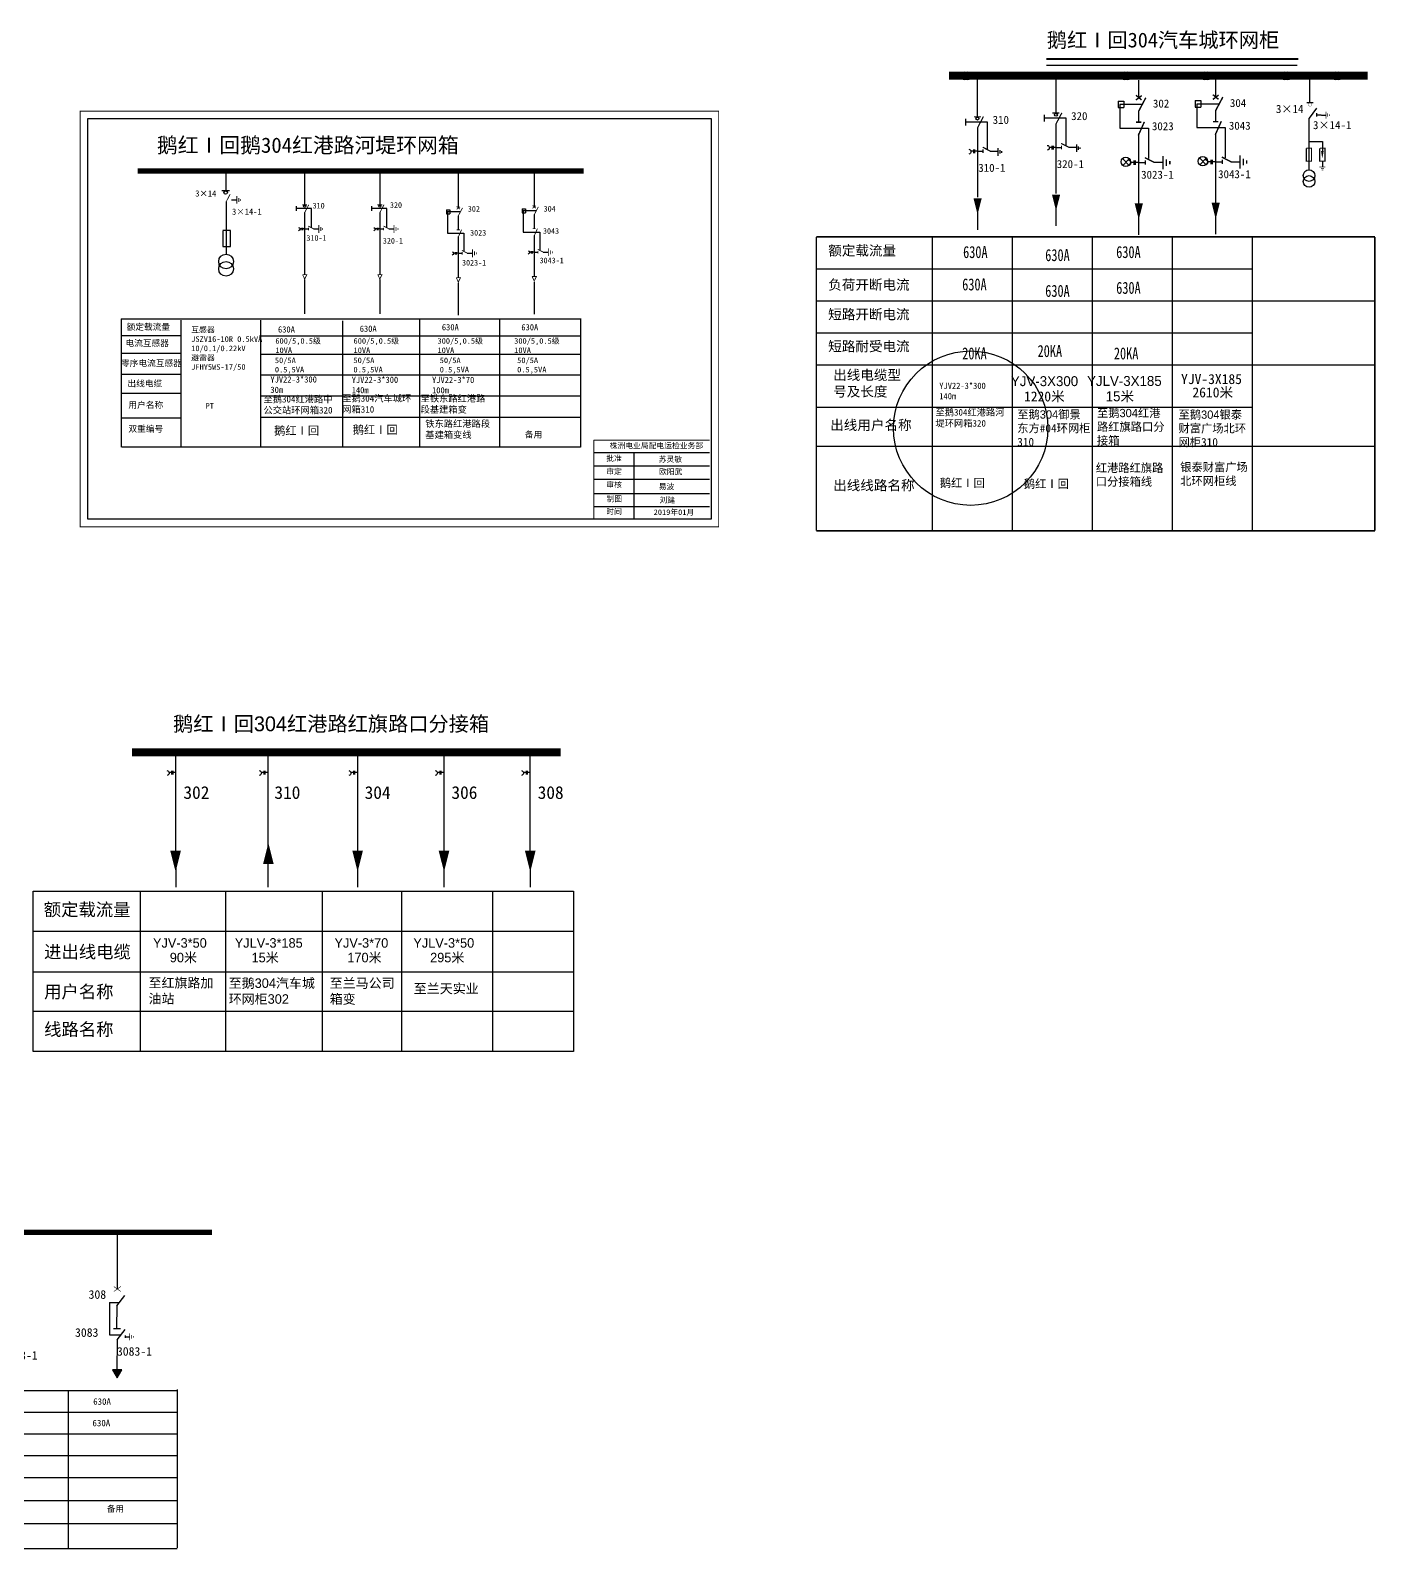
# Model space of a CAD drawing. Extents: x 498 to 1045, y -170 to 129.
# Drawn here: x 780.6 to 1045.1, y -169.5 to 128.9 of the extents above; entities that cross this region are included whole.
import ezdxf

# ---------------------------------------------------------------- set-up
doc = ezdxf.new("R2010")
doc.units = 0
doc.header["$LTSCALE"] = 0.774411
doc.linetypes.add('ACAD_ISO02W100', pattern=[15, 12, -3])
doc.linetypes.add('CENTER', pattern=[50.8, 31.75, -6.35, 6.35, -6.35])
doc.layers.get('0').update_dxf_attribs({"linetype": 'CONTINUOUS'})
doc.layers.add('1', color=7, linetype='CONTINUOUS')
doc.layers.add('2', color=7, linetype='CONTINUOUS')
doc.styles.add('hztxt_txtstyle_0.00_0_0', font='simkai.ttf')
doc.styles.add('hztxt_txtstyle_2.70_0_0', font='simkai.ttf', dxfattribs={"height": 2.7})
doc.styles.get("Standard").update_dxf_attribs({"font": '', "height": 2.5})
doc.styles.add('STYLE1', font='txt.shx', dxfattribs={"height": 2.6})
doc.styles.add('字体', font='', dxfattribs={"height": 2.5})
doc.styles.get('Standard').set_extended_font_data('SimSun')
doc.styles.get('字体').set_extended_font_data('楷体_GB2312')

# ---------------------------------------------------------------- blocks, each defined once
blk = doc.blocks.new('JD')
for points in [[(-2, 0.2), (-2, -0.2), (2, 0.2), (2, -0.2)], [(1, -1.2), (1, -0.8), (-1, -1.2), (-1, -0.8)], [(-0.5, -1.8), (-0.5, -2.2), (0.5, -1.8), (0.5, -2.2)]]:
    blk.add_trace(points)

msp = doc.modelspace()

# ---------------------------------------------------------------- hatches: boundary and pattern name
msp.add_hatch(color=7).paths.add_polyline_path([(797.72, -135.95), (798.65, -134.34), (796.79, -134.34)])

# ---------------------------------------------------------------- linework, layer by layer
for p, q in [((982.18, 119.92), (982.18, 112.65)), ((966.76, 119.18), (966.76, 111.9)), ((998.47, 119.09), (998.47, 115.61)), ((1013.6, 119.19), (1013.6, 115.72)), ((994.45, 114.95), (994.45, 113.7)), ((994.45, 114.95), (995.58, 114.95)), ((994.45, 113.7), (995.58, 113.7)), ((999.04, 114.3), (994.81, 114.3)), ((994.81, 114.3), (994.81, 109.66)), ((995.58, 114.95), (995.58, 113.7)), ((1009.57, 115.06), (1009.57, 113.8)), ((1009.57, 115.06), (1010.71, 115.06)), ((1009.57, 113.8), (1010.71, 113.8)), ((1014.17, 114.4), (1009.93, 114.4)), ((1009.93, 114.4), (1009.93, 109.76)), ((1010.71, 115.06), (1010.71, 113.8)), ((982.22, 110.5), (982.22, 96.81)), ((998.47, 113.03), (998.47, 110.92)), ((1013.6, 113.14), (1013.6, 111.02)), ((966.8, 109.75), (966.8, 96.06)), ((994.81, 109.66), (1000.39, 109.66)), ((998.47, 108.58), (998.47, 94.77)), ((1000.39, 109.66), (1000.39, 103.72)), ((1009.93, 109.76), (1015.52, 109.76)), ((1013.6, 108.68), (1013.6, 94.87)), ((1015.52, 109.76), (1015.52, 103.82)), ((966.8, 105.11), (967.89, 105.11)), ((969.31, 105.14), (970.79, 105.14)), ((982.22, 105.86), (983.31, 105.86)), ((984.73, 105.89), (986.22, 105.89)), ((998.47, 102.91), (999.78, 102.91)), ((1001.49, 102.94), (1003.26, 102.94)), ((1013.6, 103.01), (1014.91, 103.01)), ((1016.61, 103.05), (1018.39, 103.05)), ((982.22, 96.01), (982.22, 90.44)), ((966.8, 95.27), (966.8, 89.69)), ((998.48, 92.91), (998.48, 88.71)), ((1013.61, 93.02), (1013.61, 88.82)), ((957.9, 88.29), (957.9, 30.54)), ((957.9, 88.29), (957.9, 30.54)), ((973.62, 88.29), (973.62, 30.54)), ((989.35, 88.29), (989.35, 30.54)), ((1005.07, 88.29), (1005.07, 69.41)), ((1020.8, 88.29), (1020.8, 30.54)), ((1005.07, 69.41), (1005.07, 30.54)), ((796.21, -121.1), (798.16, -121.1)), ((796.23, -121.11), (796.23, -127.48)), ((797.66, -121.79), (797.6, -126.2)), ((796.23, -127.48), (798.44, -127.47)), ((797, -126.25), (798.35, -126.25)), ((799.24, -127.84), (800.18, -127.84)), ((788.05, -138.4), (788.05, -169.5)), ((809.48, -138.25), (809.48, -169.34))]:
    msp.add_line(p, q)
at = {"color": 0}
for p, q in [((1032.12, 114.82), (1032.12, 119.16)), ((1031.54, 114.68), (1032.81, 114.68)), ((1031.96, 111.61), (1031.96, 101.4)), ((1033.47, 112.59), (1033.47, 111.93)), ((1033.49, 112.25), (1034.33, 112.25)), ((1034.41, 112.23), (1035.3, 112.23)), ((1031.95, 107.03), (1034.59, 107.03)), ((1034.59, 107.03), (1034.59, 105.1)), ((1034.59, 103.08), (1034.59, 102.09)), ((819.08, 101.03), (819.08, 97.41)), ((834.55, 101.32), (834.55, 94.59)), ((849.34, 101.32), (849.34, 94.59)), ((864.75, 101.01), (864.75, 93.95)), ((879.67, 101.22), (879.67, 94.16)), ((820.18, 95.58), (821.22, 95.58)), ((819.1, 95.17), (819.1, 84.91)), ((834.55, 93.09), (834.55, 80.88)), ((849.34, 93.09), (849.34, 80.88)), ((862.41, 93.57), (863.07, 93.57)), ((862.41, 93.57), (862.41, 92.84)), ((862.41, 92.84), (863.07, 92.84)), ((863.07, 93.57), (863.07, 92.84)), ((877.32, 93.78), (877.98, 93.78)), ((877.32, 93.78), (877.32, 93.04)), ((877.32, 93.04), (877.98, 93.04)), ((877.98, 93.78), (877.98, 93.04)), ((879.67, 92.66), (879.67, 89.94)), ((834.55, 89.85), (835.31, 89.85)), ((836.3, 89.87), (837.34, 89.87)), ((849.34, 89.85), (850.1, 89.85)), ((851.09, 89.87), (852.13, 89.87)), ((864.75, 92.45), (864.75, 89.73)), ((864.75, 88.37), (864.75, 80.33)), ((879.67, 88.58), (879.67, 80.54)), ((864.75, 85.07), (865.51, 85.07)), ((866.51, 85.09), (867.54, 85.09)), ((879.67, 85.27), (880.43, 85.27)), ((881.42, 85.3), (882.45, 85.3)), ((810.35, 68.82), (798.57, 68.82)), ((810.3, 65.36), (798.53, 65.36)), ((810.3, 61.27), (798.53, 61.27)), ((810.26, 57.54), (798.49, 57.54)), ((810.3, 52.69), (798.53, 52.69)), ((797.72, -128.47), (797.66, -134.62))]:
    msp.add_line(p, q, dxfattribs=at)
at = {"linetype": 'Continuous'}
for p, q in [((970.83, 105.72), (970.83, 104.23)), ((971.18, 105.33), (971.18, 104.64)), ((971.53, 105.14), (971.53, 104.82)), ((986.26, 106.47), (986.26, 104.97)), ((986.6, 106.08), (986.6, 105.39)), ((986.95, 105.88), (986.95, 105.56)), ((996.55, 103.55), (995.46, 102.39)), ((995.46, 103.55), (996.55, 102.39)), ((1011.67, 103.66), (1010.59, 102.49)), ((1010.59, 103.66), (1011.67, 102.49)), ((935.13, 82), (1020.66, 82)), ((935.13, 75.71), (1044.91, 75.71)), ((935.13, 69.42), (1020.77, 69.42)), ((935.13, 63.13), (1044.91, 63.13)), ((935.13, 54.84), (1020.66, 54.84)), ((935.13, 47.17), (1044.91, 47.17)), ((802.21, -40.33), (802.21, -71.86)), ((819.03, -40.33), (819.03, -71.86)), ((837.99, -40.33), (837.99, -71.86)), ((853.58, -40.33), (853.58, -71.86)), ((871.5, -40.38), (871.5, -71.69)), ((781.18, -48.17), (887.4, -48.17)), ((781.18, -56.17), (887.4, -56.17)), ((781.18, -63.86), (887.4, -63.86)), ((654.45, -138.4), (809.48, -138.4)), ((752.09, -142.67), (809.48, -142.67)), ((681.23, -146.93), (809.48, -146.93)), ((654.39, -151.19), (809.48, -151.19)), ((654.39, -155.51), (809.48, -155.51)), ((654.39, -160.05), (809.48, -160.05)), ((654.45, -164.58), (809.48, -164.58)), ((654.45, -169.5), (809.48, -169.5))]:
    msp.add_line(p, q, dxfattribs=at)
at = {"color": 0, "linetype": 'ACAD_ISO02W100'}
for p, q in [((865.08, 93.19), (862.62, 93.19)), ((862.62, 93.19), (862.62, 89)), ((879.99, 93.39), (877.53, 93.39)), ((877.53, 93.39), (877.53, 89.2)), ((862.62, 89), (865.87, 89)), ((865.87, 89), (865.87, 85.54)), ((877.53, 89.2), (880.78, 89.2)), ((880.78, 89.2), (880.78, 85.75))]:
    msp.add_line(p, q, dxfattribs=at)
at = {"color": 0, "linetype": 'CENTER'}
for p, q in [((834.56, 79.9), (834.56, 73.15)), ((849.34, 79.9), (849.34, 73.15)), ((864.76, 79.25), (864.76, 72.91)), ((879.67, 79.46), (879.67, 73.12))]:
    msp.add_line(p, q, dxfattribs=at)
at = {"color": 0, "linetype": 'Continuous'}
for p, q in [((798.5, 72.21), (888.94, 72.21)), ((798.55, 46.97), (798.55, 72.21)), ((810.24, 71.94), (810.24, 46.98)), ((825.87, 71.94), (825.87, 46.98)), ((841.98, 71.77), (841.98, 46.99)), ((857.1, 72.16), (857.1, 46.98)), ((872.83, 72.16), (872.83, 46.98)), ((888.77, 72.14), (888.77, 46.96)), ((825.68, 68.84), (888.77, 68.84)), ((825.87, 65.21), (888.77, 65.21)), ((825.87, 61.16), (888.77, 61.16)), ((825.87, 57.06), (888.77, 57.06)), ((825.87, 52.89), (888.77, 52.89)), ((888.77, 46.97), (798.63, 46.97)), ((891.39, 45.89), (914.14, 45.89)), ((899.29, 45.89), (899.29, 32.95)), ((891.39, 43.29), (914.14, 43.29)), ((891.39, 40.7), (914.14, 40.7)), ((891.39, 37.87), (914.14, 37.87)), ((891.39, 35.28), (914.14, 35.28))]:
    msp.add_line(p, q, dxfattribs=at)
at = {"color": 7}
msp.add_line((797.75, -118.38), (797.75, -107.71), dxfattribs=at)
for points, const_width in [([(980.34, 123.27), (1029.86, 123.27)], 0.393), ([(961.18, 119.95), (1043.48, 119.95)], 1.57), ([(1013.07, 116.24), (1014.18, 115.31)], 0.283), ([(997.94, 115.19), (999.09, 116.05)], 0.283), ([(997.95, 116.13), (999.05, 115.21)], 0.283), ([(998.47, 112.96), (999.89, 115.64)], 0.283), ([(1013.06, 115.29), (1014.21, 116.16)], 0.283), ([(1013.6, 113.07), (1015.02, 115.75)], 0.283), ([(966.11, 111.87), (967.5, 111.87)], 0.236), ([(966.8, 109.69), (967.98, 111.93)], 0.236), ([(981.53, 112.62), (982.92, 112.62)], 0.236), ([(982.22, 110.44), (983.4, 112.68)], 0.236), ([(997.97, 110.84), (999.01, 110.84)], 0.283), ([(998.42, 108.23), (999.61, 110.9)], 0.283), ([(1013.09, 110.95), (1014.14, 110.95)], 0.283), ([(1013.54, 108.34), (1014.73, 111.01)], 0.283), ([(967.83, 105.9), (969.4, 105.11)], 0.236), ([(967.89, 105.47), (967.89, 104.75)], 0.236), ([(983.25, 106.64), (984.82, 105.86)], 0.236), ([(983.31, 106.22), (983.31, 105.5)], 0.236), ([(999.71, 103.85), (1001.59, 102.91)], 0.283), ([(999.78, 103.34), (999.78, 102.47)], 0.283), ([(1014.83, 103.96), (1016.72, 103.01)], 0.283), ([(1014.91, 103.45), (1014.91, 102.58)], 0.283), ([(666.2, -107.34), (816.35, -107.34)], 1.05), ([(797.05, -118), (798.4, -118.94)], 0.114), ([(797.08, -118.94), (798.43, -117.98)], 0.114), ([(797, -126.25), (798.35, -126.25)], 0.114)]:
    msp.add_lwpolyline(points, dxfattribs=dict(const_width=const_width))
for points in [[(980.34, 122.06), (1029.62, 122.06)], [(964.48, 111.51), (964.48, 110.2)], [(979.9, 112.26), (979.9, 110.95)], [(966.01, 105.12), (965.51, 105.12)], [(966.01, 105.46), (966.01, 104.74)], [(966.23, 105.46), (966.23, 104.74)], [(966.8, 105.12), (966.23, 105.12)], [(981.43, 105.87), (980.93, 105.87)], [(981.43, 106.2), (981.43, 105.48)], [(981.65, 106.2), (981.65, 105.48)], [(982.22, 105.87), (981.65, 105.87)], [(997.52, 102.92), (996.93, 102.92)], [(997.52, 103.32), (997.52, 102.46)], [(997.79, 103.32), (997.79, 102.46)], [(998.47, 102.92), (997.79, 102.92)], [(1012.65, 103.03), (1012.05, 103.03)], [(1012.65, 103.42), (1012.65, 102.56)], [(1012.91, 103.42), (1012.91, 102.56)], [(1013.6, 103.03), (1012.91, 103.03)], [(799.25, -127.63), (799.25, -128.08)]]:
    msp.add_lwpolyline(points)
at = {"color": 0}
for points, const_width in [([(1031.54, 114.68), (1032.81, 114.68)], 0.108), ([(1031.44, 105.71), (1031.44, 103.15), (1032.47, 103.15), (1032.47, 105.71), (1031.47, 105.71)], 0.217), ([(1034.07, 105.71), (1034.07, 103.15), (1035.1, 103.15), (1035.1, 105.71), (1034.1, 105.71)], 0.217), ([(801.71, 101.23), (889.39, 101.23)], 1.1), ([(818.26, 97.36), (819.8, 97.36)], 0.261), ([(819.1, 95.13), (819.92, 96.69)], 0.165), ([(834.07, 94.57), (835.04, 94.57)], 0.165), ([(834.55, 93.05), (835.37, 94.61)], 0.165), ([(848.85, 94.57), (849.82, 94.57)], 0.165), ([(849.34, 93.05), (850.16, 94.61)], 0.165), ([(864.44, 94.25), (865.09, 93.72)], 0.165), ([(864.44, 93.7), (865.11, 94.21)], 0.165), ([(864.75, 92.41), (865.58, 93.97)], 0.165), ([(879.35, 93.91), (880.02, 94.41)], 0.165), ([(879.36, 94.46), (880, 93.92)], 0.165), ([(879.67, 92.62), (880.49, 94.18)], 0.165), ([(835.27, 90.4), (836.37, 89.85)], 0.165), ([(835.31, 90.1), (835.31, 89.6)], 0.165), ([(850.06, 90.4), (851.15, 89.85)], 0.165), ([(850.1, 90.1), (850.1, 89.6)], 0.165), ([(864.46, 89.68), (865.07, 89.68)], 0.165), ([(864.72, 88.17), (865.41, 89.72)], 0.165), ([(879.37, 89.89), (879.98, 89.89)], 0.165), ([(879.63, 88.37), (880.32, 89.93)], 0.165), ([(865.47, 85.61), (866.57, 85.07)], 0.165), ([(865.51, 85.32), (865.51, 84.81)], 0.165), ([(880.38, 85.82), (881.48, 85.27)], 0.165), ([(880.43, 85.53), (880.43, 85.02)], 0.165), ([(834.15, 80.86), (834.98, 80.86), (834.56, 80.01), (834.16, 80.87)], 0.165), ([(848.93, 80.86), (849.77, 80.86), (849.34, 80.01), (848.94, 80.87)], 0.165), ([(879.26, 80.49), (880.1, 80.49), (879.67, 79.64), (879.27, 80.5)], 0.165), ([(864.35, 80.28), (865.19, 80.28), (864.76, 79.43), (864.36, 80.29)], 0.165)]:
    msp.add_lwpolyline(points, dxfattribs=dict(at, const_width=const_width))
at = {"color": 0, "const_width": 0.0539}
msp.add_lwpolyline([(1031.82, 114.32, 1), (1032.52, 114.32, 1)], format="xyb", close=True, dxfattribs=at)
at = {"color": 0, "linetype": 'Continuous', "const_width": 0.182}
msp.add_lwpolyline([(790.45, 113.01), (915.93, 113.01), (915.93, 31.31), (790.45, 31.31)], close=True, dxfattribs=at)
at = {"color": 0, "linetype": 'Continuous'}
msp.add_lwpolyline([(791.93, 111.54), (914.46, 111.54), (914.46, 32.79), (791.93, 32.79)], close=True, dxfattribs=at)
at = {"linetype": 'ACAD_ISO02W100'}
for points in [[(968.79, 105.48), (968.79, 110.86), (964.48, 110.86)], [(984.21, 106.23), (984.21, 111.6), (979.9, 111.6)]]:
    msp.add_lwpolyline(points, dxfattribs=at)
for points, format in [([(965.09, 105.53, -0.877934), (965.11, 104.57)], "xyb"), ([(980.51, 106.27, -0.877934), (980.53, 105.32)], "xyb"), ([(996.42, 103.41, -0.877934), (996.44, 102.26)], "xyb"), ([(1011.54, 103.51, -0.877934), (1011.57, 102.37)], "xyb"), ([(966.83, 95.86, 1.61, 0, 0), (966.83, 92.66, 0, 0, 0)], "xyseb"), ([(982.25, 96.6, 1.61, 0, 0), (982.25, 93.41, 0, 0, 0)], "xyseb"), ([(998.51, 94.87, 1.61, 0, 0), (998.51, 91.68, 0, 0, 0)], "xyseb"), ([(1013.63, 94.98, 1.61, 0, 0), (1013.63, 91.78, 0, 0, 0)], "xyseb")]:
    msp.add_lwpolyline(points, format=format)
at = {"color": 0}
for points, format in [([(1034.59, 105.14, 0.506, 0, 0), (1034.59, 103.69, 0, 0, 0)], "xyseb"), ([(833.35, 90.14, -0.877934), (833.37, 89.47)], "xyb"), ([(848.14, 90.14, -0.877934), (848.15, 89.47)], "xyb"), ([(863.56, 85.36, -0.877934), (863.57, 84.69)], "xyb"), ([(878.47, 85.57, -0.877934), (878.48, 84.9)], "xyb")]:
    msp.add_lwpolyline(points, format=format, dxfattribs=at)
for points in [[(832.89, 94.32), (832.89, 93.41)], [(847.68, 94.32), (847.68, 93.41)], [(818.45, 89.49), (818.45, 86.41), (819.97, 86.41), (819.97, 89.52), (818.45, 89.52)], [(834, 89.86), (833.65, 89.86)], [(834, 90.09), (834, 89.59)], [(834.15, 90.09), (834.15, 89.59)], [(834.55, 89.86), (834.15, 89.86)], [(848.78, 89.86), (848.44, 89.86)], [(848.78, 90.09), (848.78, 89.59)], [(848.94, 90.09), (848.94, 89.59)], [(849.34, 89.86), (848.94, 89.86)], [(864.2, 85.07), (863.85, 85.07)], [(864.2, 85.31), (864.2, 84.8)], [(864.35, 85.31), (864.35, 84.8)], [(864.75, 85.07), (864.35, 85.07)], [(879.11, 85.28), (878.76, 85.28)], [(879.11, 85.51), (879.11, 85.01)], [(879.27, 85.51), (879.27, 85.01)], [(879.66, 85.28), (879.27, 85.28)]]:
    msp.add_lwpolyline(points, dxfattribs=at)
at = {"color": 0, "linetype": 'ACAD_ISO02W100'}
for points in [[(835.9, 90.11), (835.9, 93.86), (832.89, 93.86)], [(850.69, 90.11), (850.69, 93.86), (847.68, 93.86)]]:
    msp.add_lwpolyline(points, dxfattribs=at)
at = {"linetype": 'Continuous', "const_width": 0.302}
for points in [[(957.9, 88.29), (935.13, 88.29)], [(935.13, 88.29), (935.13, 30.54)], [(1044.91, 88.29), (957.9, 88.29)], [(1044.91, 30.54), (1044.91, 88.29)], [(935.13, 30.54), (1044.91, 30.54)]]:
    msp.add_lwpolyline(points, dxfattribs=at)
at = {"color": 0, "linetype": 'Continuous', "const_width": 0.182}
for points in [[(891.39, 48.36), (891.38, 32.99)], [(891.39, 48.36), (914.14, 48.36)]]:
    msp.add_lwpolyline(points, dxfattribs=at)
at = {"linetype": 'Continuous'}
msp.add_lwpolyline([(781.18, -40.3), (887.43, -40.3), (887.43, -71.81), (781.18, -71.81)], close=True, dxfattribs=at)
at = {"color": 7}
msp.add_lwpolyline([(797.72, -135.95), (798.65, -134.34), (796.79, -134.34)], close=True, dxfattribs=at)
for centre, radius in [((964.34, 119.94), 0.783), ((964.83, 119.94), 0.783), ((995.79, 119.94), 0.783), ((996.28, 119.94), 0.783), ((1011.52, 119.94), 0.783), ((1012, 119.94), 0.783), ((1027.24, 119.94), 0.783), ((1027.73, 119.94), 0.783), ((1037.25, 119.94), 0.783), ((1037.73, 119.94), 0.783), ((966.8, 111.54), 0.302), ((982.22, 112.28), 0.302)]:
    msp.add_circle(centre, radius)
at = {"linetype": 'Continuous'}
for centre in [(995.96, 103.05), (1011.09, 103.16)]:
    msp.add_circle(centre, 0.933, dxfattribs=at)
at = {"color": 0}
for centre, radius in [((1031.98, 100.32), 1.14), ((1031.98, 99.18), 1.14), ((819.03, 96.99), 0.335), ((834.55, 94.34), 0.211), ((849.34, 94.34), 0.211)]:
    msp.add_circle(centre, radius, dxfattribs=at)
at = {"color": 1, "linetype": 'Continuous'}
msp.add_circle((965.47, 50.7), 15.17, dxfattribs=at)
at = {"layer": '1'}
for p, q in [((809.2, -13.54), (809.2, -33.28)), ((827.32, -13.54), (827.32, -33.28)), ((844.93, -13.54), (844.93, -33.28)), ((861.91, -13.54), (861.91, -33.28)), ((878.85, -13.54), (878.85, -33.28)), ((809.21, -34.82), (809.21, -39.52)), ((827.32, -34.82), (827.32, -39.52)), ((844.93, -34.82), (844.93, -39.52)), ((861.92, -34.82), (861.92, -39.52)), ((878.86, -34.82), (878.86, -39.52))]:
    msp.add_line(p, q, dxfattribs=at)
for points, format in [([(996.42, 103.42, -0.877934), (996.44, 102.27)], "xyb"), ([(1011.54, 103.53, -0.877934), (1011.56, 102.38)], "xyb"), ([(807.5, -16.59, -0.877934), (807.52, -17.54)], "xyb"), ([(825.62, -16.59, -0.877934), (825.64, -17.54)], "xyb"), ([(843.23, -16.59, -0.877934), (843.25, -17.54)], "xyb"), ([(860.21, -16.59, -0.877934), (860.23, -17.54)], "xyb"), ([(877.15, -16.59, -0.877934), (877.17, -17.54)], "xyb"), ([(827.43, -34.94, 2.08, 0, 0), (827.43, -30.81, 0, 0, 0)], "xyseb"), ([(809.19, -32.36, 2.08, 0, 0), (809.19, -36.49, 0, 0, 0)], "xyseb"), ([(844.97, -32.36, 2.08, 0, 0), (844.97, -36.49, 0, 0, 0)], "xyseb"), ([(861.95, -32.36, 2.08, 0, 0), (861.95, -36.49, 0, 0, 0)], "xyseb"), ([(878.9, -32.36, 2.08, 0, 0), (878.9, -36.49, 0, 0, 0)], "xyseb")]:
    msp.add_lwpolyline(points, format=format, dxfattribs=at)
at = {"layer": '1', "const_width": 1.56}
msp.add_lwpolyline([(800.62, -13.02), (884.88, -13.02)], dxfattribs=at)
at = {"layer": '1'}
for points in [[(808.41, -17), (807.92, -17)], [(808.41, -16.67), (808.41, -17.38)], [(808.63, -16.67), (808.63, -17.38)], [(809.2, -17), (808.63, -17)], [(826.53, -17), (826.04, -17)], [(826.53, -16.67), (826.53, -17.38)], [(826.75, -16.67), (826.75, -17.38)], [(827.31, -17), (826.75, -17)], [(844.14, -17), (843.65, -17)], [(844.14, -16.67), (844.14, -17.38)], [(844.36, -16.67), (844.36, -17.38)], [(844.93, -17), (844.36, -17)], [(861.12, -17), (860.63, -17)], [(861.12, -16.67), (861.12, -17.38)], [(861.34, -16.67), (861.34, -17.38)], [(861.91, -17), (861.34, -17)], [(878.07, -17), (877.57, -17)], [(878.07, -16.67), (878.07, -17.38)], [(878.29, -16.67), (878.29, -17.38)], [(878.85, -17), (878.29, -17)]]:
    msp.add_lwpolyline(points, dxfattribs=at)
at = {"layer": '2', "color": 0}
msp.add_line((1032.04, 111.6), (1033.5, 113.55), dxfattribs=at)
at = {"layer": '2'}
for p, q in [((797.66, -121.79), (799.21, -119.72)), ((797.72, -128.47), (799.27, -126.4))]:
    msp.add_line(p, q, dxfattribs=at)
at = {"layer": '2', "color": 0}
for centre in [(819.11, 83.45), (819.11, 82.01)]:
    msp.add_circle(centre, 1.44, dxfattribs=at)

# ---------------------------------------------------------------- block references
at = {"color": 0, "rotation": 90}
for p, xscale, yscale, zscale in [((1035.32, 112.21), 0.3297305593027886, 0.3297305593027886, 0.3297305593611308), ((821.23, 95.55), 0.3844120780054254, 0.3844120780054254, 0.3844120780054647), ((837.35, 89.84), 0.3844120780054254, 0.3844120780054254, 0.3844120780054647), ((852.14, 89.84), 0.3844120780054254, 0.3844120780054254, 0.3844120780054647), ((867.55, 85.06), 0.3844120780054254, 0.3844120780054254, 0.3844120780054647), ((882.47, 85.27), 0.3844120780054254, 0.3844120780054254, 0.3844120780054647)]:
    msp.add_blockref('JD', p, dxfattribs=dict(at, xscale=xscale, yscale=yscale, zscale=zscale))
at = {"rotation": 90}
for p, xscale, yscale, zscale in [((1003.29, 102.89), 0.6604415997862816, 0.6604415997862816, 0.6604416), ((1018.41, 103), 0.6604415997862816, 0.6604415997862816, 0.6604416), ((800.19, -127.87), 0.3495080551147112, 0.3495080551147112, 0.3495080551767315)]:
    msp.add_blockref('JD', p, dxfattribs=dict(at, xscale=xscale, yscale=yscale, zscale=zscale))
at = {"color": 0, "xscale": 0.3036991993997162, "yscale": 0.3036991993576521, "zscale": 0.3036991994115678}
msp.add_blockref('JD', (1034.6, 102.04), dxfattribs=at)

# ---------------------------------------------------------------- texts
for s, height, p in [('302', 1.572, (1001.29, 113.7)), ('304', 1.572, (1016.42, 113.81)), ('310', 1.572, (969.79, 110.5)), ('320', 1.572, (985.21, 111.24)), ('3023', 1.572, (1001.09, 109.25)), ('3043', 1.572, (1016.22, 109.35)), ('310-1', 1.572, (966.96, 101.07)), ('320-1', 1.572, (982.38, 101.81)), ('3023-1', 1.572, (998.97, 99.72)), ('3043-1', 1.572, (1014.1, 99.82)), ('630A', 1.278, (793, -141.23)), ('630A', 1.278, (792.86, -145.45))]:
    msp.add_text(s, height=height).set_placement(p)
at = {"color": 0}
for s, height, p in [('3×14', 1.594, (1025.46, 112.63)), ('3×14-1', 1.594, (1032.74, 109.46)), ('308', 1.69, (792.09, -120.4)), ('3083', 1.69, (789.42, -127.87)), ('3063-1', 1.69, (775.18, -132.37)), ('3083-1', 1.69, (797.66, -131.58))]:
    msp.add_text(s, height=height, dxfattribs=at).set_placement(p)
at = {"color": 0, "linetype": 'Continuous', "style": 'hztxt_txtstyle_2.70_0_0'}
for s, height, p in [('3×14', 1.22, (813.05, 96.21)), ('3×14-1', 1.22, (820.29, 92.63)), ('310', 1.109, (836.12, 93.87)), ('320', 1.109, (851.32, 93.99)), ('302', 1.109, (866.63, 93.24)), ('304', 1.109, (881.53, 93.25)), ('3023', 1.109, (867.08, 88.54)), ('3043', 1.109, (881.4, 88.89)), ('310-1', 1.109, (834.9, 87.52)), ('320-1', 1.109, (849.93, 86.96)), ('3023-1', 1.109, (865.49, 82.66)), ('3043-1', 1.109, (880.73, 83.1))]:
    msp.add_text(s, height=height, dxfattribs=at).set_placement(p)
at = {"width": 0.75}
for s, p in [('630A', (963.98, 84.13)), ('630A', (980.12, 83.53)), ('630A', (994.07, 84.13)), ('630A', (963.8, 77.77)), ('630A', (980.12, 76.5)), ('630A', (994.07, 77.1)), ('20KA', (963.81, 64.21)), ('20KA', (978.62, 64.68)), ('20KA', (993.62, 64.21))]:
    msp.add_text(s, height=2.359, dxfattribs=at).set_placement(p)
at = {"linetype": 'Continuous'}
for s, p in [('302', (810.73, -22.16)), ('310', (828.61, -22.16)), ('304', (846.35, -22.16)), ('306', (863.41, -22.16)), ('308', (880.36, -22.16)), ('额定载流量', (783.28, -45.15)), ('进出线电缆', (783.35, -53.46)), ('用户名称', (783.35, -61.3)), ('线路名称', (783.35, -68.7))]:
    msp.add_text(s, height=2.5, dxfattribs=at).set_placement(p)
at = {"color": 7, "insert": (980.43, 128.43), "char_height": 2.9131, "width": 266.0196, "attachment_point": 1}
msp.add_mtext('{\\C256;鹅红Ⅰ回\\fKaiTi_GB2312|b0|i0|c134|p49;\\C7;304}汽车城环网柜', dxfattribs=at)
at = {"color": 0, "linetype": 'Continuous', "attachment_point": 1}
for s, insert, char_height, width, style in [('{\\fSimSun|b0|i0|c134|p2;鹅红Ⅰ回鹅304红港路河堤环网箱}', (805.51, 107.81), 3, 85.7498, '字体'), ('{\\fSimSun|b0|i0|c134|p2;额定载流量}', (799.55, 71.21), 1.2204, 19.6738, 'hztxt_txtstyle_2.70_0_0'), ('\\A1;{\\fSimSun|b0|i0|c134|p2;互感器\\PJSZV16-10R 0.5kVA\\P10/0.1/0.22kV\\P避雷器\\PJFHY5WS-17/50}', (812.26, 70.59), 1.0983, 20.2524, 'hztxt_txtstyle_2.70_0_0'), ('{\\fSimSun|b0|i0|c134|p2;630A}', (829.32, 70.71), 1.2204, 19.6738, 'hztxt_txtstyle_2.70_0_0'), ('{\\fSimSun|b0|i0|c134|p2;630A}', (845.39, 70.85), 1.2204, 19.6738, 'hztxt_txtstyle_2.70_0_0'), ('{\\fSimSun|b0|i0|c134|p2;630A}', (861.53, 71.14), 1.2204, 19.6738, 'hztxt_txtstyle_2.70_0_0'), ('{\\fSimSun|b0|i0|c134|p2;630A}', (877.15, 71.14), 1.2204, 19.6738, 'hztxt_txtstyle_2.70_0_0'), ('{\\fSimSun|b0|i0|c134|p2;电流互感器}', (799.34, 68.03), 1.2204, 19.6738, 'hztxt_txtstyle_2.70_0_0'), ('\\A1;{\\fSimSun|b0|i0|c134|p2;600/5,0.5级\\P10VA}', (828.8, 68.39), 1.0983, 20.2524, 'hztxt_txtstyle_2.70_0_0'), ('\\A1;{\\fSimSun|b0|i0|c134|p2;600/5,0.5级\\P10VA}', (844.17, 68.39), 1.0983, 20.2524, 'hztxt_txtstyle_2.70_0_0'), ('\\A1;{\\fSimSun|b0|i0|c134|p2;300/5,0.5级\\P10VA}', (860.67, 68.39), 1.0983, 20.2524, 'hztxt_txtstyle_2.70_0_0'), ('\\A1;{\\fSimSun|b0|i0|c134|p2;300/5,0.5级\\P10VA}', (875.74, 68.39), 1.0983, 20.2524, 'hztxt_txtstyle_2.70_0_0'), ('{\\fSimSun|b0|i0|c134|p2;零序电流互感器}', (798.47, 64.1), 1.2204, 19.6738, 'hztxt_txtstyle_2.70_0_0'), ('{\\fSimSun|b0|i0|c134|p2;50/5A\\P0.5,5VA}', (828.71, 64.58), 1.0983, 19.6738, 'hztxt_txtstyle_2.70_0_0'), ('{\\fSimSun|b0|i0|c134|p2;50/5A\\P0.5,5VA}', (844.15, 64.58), 1.0983, 19.6738, 'hztxt_txtstyle_2.70_0_0'), ('{\\fSimSun|b0|i0|c134|p2;50/5A\\P0.5,5VA}', (861.11, 64.58), 1.0983, 19.6738, 'hztxt_txtstyle_2.70_0_0'), ('{\\fSimSun|b0|i0|c134|p2;50/5A\\P0.5,5VA}', (876.33, 64.58), 1.0983, 19.6738, 'hztxt_txtstyle_2.70_0_0'), ('{\\fSimSun|b0|i0|c134|p2;出线电缆}', (799.72, 60.09), 1.2204, 19.6738, 'hztxt_txtstyle_2.70_0_0'), ('YJV22-3*300\\P30m', (827.83, 60.88), 1.2204, 19.6738, 'hztxt_txtstyle_2.70_0_0'), ('YJV22-3*300\\P140m', (843.81, 60.82), 1.2204, 19.6738, 'hztxt_txtstyle_2.70_0_0'), ('YJV22-3*70\\P100m', (859.6, 60.79), 1.22, 19.6738, 'hztxt_txtstyle_2.70_0_0'), ('YJV22-3*300\\P140m', (959.3, 59.64), 1.2204, 19.6738, 'hztxt_txtstyle_2.70_0_0'), ('{\\fSimSun|b0|i0|c134|p2;用户名称}', (799.92, 55.86), 1.2204, 19.6738, 'hztxt_txtstyle_2.70_0_0'), ('{\\fSimSun|b0|i0|c134|p2;PT}', (815.13, 55.64), 1.1026, 8.5785, 'hztxt_txtstyle_0.00_0_0'), ('{\\fSimSun|b0|i0|c134|p2;双重编号}', (799.92, 51.18), 1.2204, 19.6738, 'hztxt_txtstyle_2.70_0_0'), ('{\\fSimSun|b0|i0|c134|p2;备用}', (877.84, 50.05), 1.2204, 19.6738, 'hztxt_txtstyle_2.70_0_0'), ('株洲电业局配电运检业务部', (894.5, 47.81), 1.0944, 29.9201, '字体'), ('{\\fKaiTi_GB2312|b0|i0|c134|p49;批准}', (893.84, 45.32), 1.0944, 8.5588, '字体'), ('苏灵敏', (904.15, 45.14), 1.094, 8.5588, '字体'), ('\\f\uffbfﾬￌﾣﾤ_GB2312|b0|i0|c134|p49;审定', (893.84, 42.72), 1.0944, 8.5588, '字体'), ('欧阳武', (904.2, 42.7), 1.094, 8.5588, '字体'), ('\\f\uffbfﾬￌﾣﾤ_GB2312|b0|i0|c134|p49;审核', (893.84, 40.14), 1.0944, 8.5588, '字体'), ('易波', (904.15, 39.77), 1.094, 8.5588, '字体'), ('\\f\uffbfﾬￌﾣﾤ_GB2312|b0|i0|c134|p49;制图', (893.89, 37.36), 1.0944, 8.5588, '字体'), ('刘建', (904.31, 37.13), 1.094, 8.5588, '字体'), ('\\f\uffbfﾬￌﾣﾤ_GB2312|b0|i0|c134|p49;时间', (893.84, 34.85), 1.0944, 8.5588, '字体'), ('2019年01月', (903.16, 34.73), 1.094, 16.0081, '字体')]:
    msp.add_mtext(s, dxfattribs=dict(at, insert=insert, char_height=char_height, width=width, style=style))
at = {"color": 0, "attachment_point": 1}
for s, insert, char_height, width in [('{\\f\uffbfﾬￌﾣﾤ_GB2312|b0|i0|c134|p49;额定载流量}', (937.47, 86.58), 1.9545, 80.8358), ('{\\f\uffbfﾬￌﾣﾤ_GB2312|b0|i0|c134|p49;负荷开断电流}', (937.47, 79.86), 1.9545, 80.8358), ('{\\f\uffbfﾬￌﾣﾤ_GB2312|b0|i0|c134|p49;短路开断电流}', (937.47, 74.04), 1.9545, 80.8358), ('{\\f\uffbfﾬￌﾣﾤ_GB2312|b0|i0|c134|p49;短路耐受电流}', (937.47, 67.76), 1.9545, 80.8358), ('{\\f\uffbfﾬￌﾣﾤ_GB2312|b0|i0|c134|p49;出线电缆型号及长度}', (938.44, 62.13), 1.9545, 13.5561), ('{\\fFZFangSong-Z02|b0|i0|c134|p65;YJV-3X300}', (973.37, 60.91), 1.9545, 80.8358), ('{\\fFZFangSong-Z02|b0|i0|c134|p65;YJLV-3X185}', (988.34, 60.95), 1.9545, 80.8358), ('{\\fKaiTi_GB2312|b0|i0|c134|p49;YJV-3X185}', (1006.82, 61.32), 1.9545, 80.8358), ('至鹅304红港路中公交站环网箱320', (826.47, 57.04), 1.2988, 13.9085), ('至鹅304汽车城环网箱310', (841.95, 57.2), 1.2988, 13.9085), ('1220米', (975.95, 57.91), 1.955, 80.8358), ('{\\f\uffbfﾬￌﾣﾤ_GB2312|b0|i0|c134|p49;15米}', (992, 57.94), 1.9545, 80.8358), ('{\\fKaiTi_GB2312|b0|i0|c134|p49;2610米}', (1009.05, 58.7), 1.9545, 80.8358), ('至鹅304红港路河堤环网箱320', (958.55, 54.46), 1.2988, 13.9085), ('至鹅{\\f\uffbfﾬￌﾣﾤ_GB2312|b0|i0|c134|p49;304}御景东方#04环网柜310', (974.62, 54.2), 1.6235, 14.6397), ('至鹅{\\f\uffbfﾬￌﾣﾤ_GB2312|b0|i0|c134|p49;304}红港路红旗路口分接箱', (990.29, 54.48), 1.6235, 14.6397), ('至鹅{\\f\uffbfﾬￌﾣﾤ_GB2312|b0|i0|c134|p49;304}银泰财富广场北环网柜310', (1006.32, 54.17), 1.6235, 14.6397), ('鹅红Ⅰ回', (828.55, 51.01), 1.623, 13.6949), ('鹅红Ⅰ回', (844, 51.19), 1.623, 13.6949), ('{\\f\uffbfﾬￌﾣﾤ_GB2312|b0|i0|c134|p49;出线用户名称}', (937.86, 52.29), 1.9545, 19.2839), ('红港路红旗路口分接箱线', (990.06, 43.7), 1.6235, 14.6397), ('银泰财富广场北环网柜线', (1006.65, 43.84), 1.6235, 14.6397), ('{\\f\uffbfﾬￌﾣﾤ_GB2312|b0|i0|c134|p49;出线线路名称}', (938.44, 40.44), 1.9545, 19.2839), ('鹅红Ⅰ回', (959.39, 40.74), 1.623, 13.6949), ('鹅红Ⅰ回', (975.91, 40.57), 1.623, 13.6949)]:
    msp.add_mtext(s, dxfattribs=dict(at, insert=insert, char_height=char_height, width=width))
at = {"linetype": 'Continuous', "attachment_point": 1}
for s, insert, char_height, width, style in [('{\\fSimSun|b0|i0|c134|p2;至铁东路红港路段基建箱变}', (857.34, 57.18), 1.2992, 14.0904, 'STYLE1'), ('{\\fSimSun|b0|i0|c134|p2;铁东路红港路段基建箱变线}', (858.27, 52.22), 1.2992, 14.0904, 'STYLE1'), ('{\\f\uffbfﾬￌﾣﾤ_GB2312|b0|i0|c134|p49;YJV-3*50}', (804.75, -49.53), 1.8715, 10.0239, '字体'), ('{\\f\uffbfﾬￌﾣﾤ_GB2312|b0|i0|c134|p49;YJLV-3*185}', (820.82, -49.53), 1.8715, 10.0239, '字体'), ('{\\f\uffbfﾬￌﾣﾤ_GB2312|b0|i0|c134|p49;YJV-3*70}', (840.42, -49.53), 1.8715, 10.0239, '字体'), ('{\\f\uffbfﾬￌﾣﾤ_GB2312|b0|i0|c134|p49;YJLV-3*50}', (855.92, -49.53), 1.8715, 10.0239, '字体'), ('{\\f\uffbfﾬￌﾣﾤ_GB2312|b0|i0|c134|p49;90\\f\uffbfﾬￌﾣﾤ_GB2312|b0|i0|c134|p32;米}', (808.05, -52.4), 1.8715, 10.0239, '字体'), ('{\\f\uffbfﾬￌﾣﾤ_GB2312|b0|i0|c134|p49;15\\f\uffbfﾬￌﾣﾤ_GB2312|b0|i0|c134|p32;米}', (824.12, -52.4), 1.8715, 10.0239, '字体'), ('{\\f\uffbfﾬￌﾣﾤ_GB2312|b0|i0|c134|p49;170\\f\uffbfﾬￌﾣﾤ_GB2312|b0|i0|c134|p32;米}', (842.95, -52.4), 1.8715, 10.0239, '字体'), ('{\\f\uffbfﾬￌﾣﾤ_GB2312|b0|i0|c134|p49;295\\f\uffbfﾬￌﾣﾤ_GB2312|b0|i0|c134|p32;米}', (859.22, -52.4), 1.8715, 10.0239, '字体'), ('{\\f\uffbfﾬￌﾣﾤ_GB2312|b0|i0|c134|p49;至红旗路加油站}', (803.87, -57.37), 1.8715, 14.7835, '字体'), ('{\\fSimSun|b0|i0|c134|p2;至鹅\\f\uffbfﾬￌﾣﾤ_GB2312|b0|i0|c134|p49;304\\fSimSun|b0|i0|c134|p2;汽车城环网柜\\f\uffbfﾬￌﾣﾤ_GB2312|b0|i0|c134|p49;302}', (819.63, -57.43), 1.8715, 19.2812, '字体'), ('{\\f\uffbfﾬￌﾣﾤ_GB2312|b0|i0|c134|p49;至兰马公司箱变}', (839.48, -57.43), 1.8715, 13.0305, '字体'), ('{\\f\uffbfﾬￌﾣﾤ_GB2312|b0|i0|c134|p49;至兰天实业}', (856, -58.5), 1.8715, 13.0624, '字体')]:
    msp.add_mtext(s, dxfattribs=dict(at, insert=insert, char_height=char_height, width=width, style=style))
at = {"insert": (808.69, -5.95), "char_height": 2.9131, "width": 266.0196, "attachment_point": 1}
msp.add_mtext('鹅红Ⅰ回{\\f\uffbfﾬￌﾣﾤ_GB2312|b0|i0|c134|p49;304}红港路红旗路口分接箱', dxfattribs=at)
at = {"color": 7, "linetype": 'Continuous', "insert": (795.7, -161.06), "char_height": 1.2, "width": 15.406, "attachment_point": 1, "style": '字体'}
msp.add_mtext('{\\fSimSun|b0|i0|c134|p2;备用}', dxfattribs=at)

doc.saveas('drawing.dxf')
